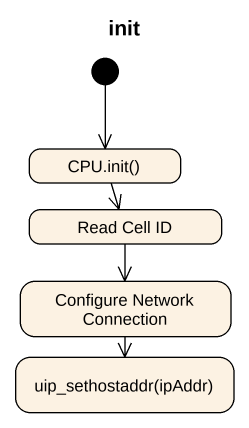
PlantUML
@startuml
title init
hide empty description
state "CPU.init()" as CPU_init
state "Read Cell ID" as Read_Cell_ID
state "Configure Network Connection" as Configure_Network_Connection
state "uip_sethostaddr(ipAddr)" as uip_sethostaddr_ipAddr
[*] --> CPU_init
CPU_init --> Read_Cell_ID
Read_Cell_ID --> Configure_Network_Connection
Configure_Network_Connection --> uip_sethostaddr_ipAddr
@enduml
